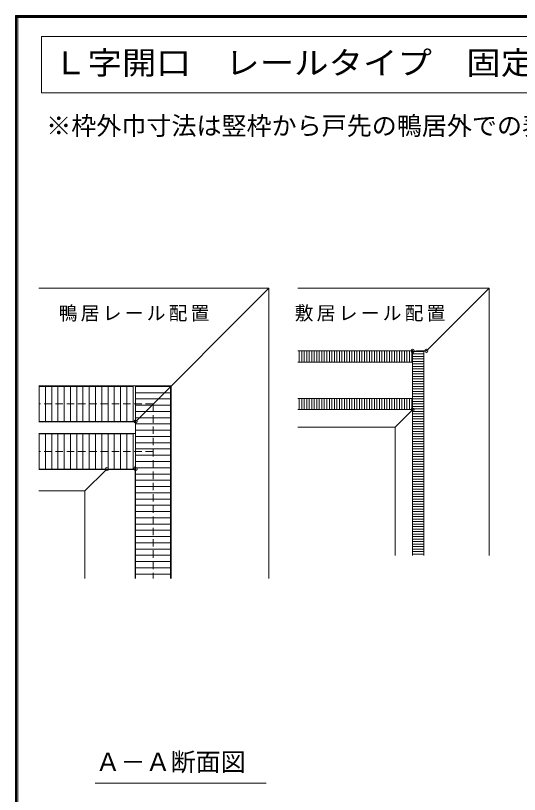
# Model space of a CAD drawing. Units: millimetres, scale not verified. Extents: x -957 to 993, y -705 to 708.
# Drawn here: x -957 to -555, y 85 to 708 of the extents above; entities that cross this region are included whole.
import ezdxf
from ezdxf.enums import TextEntityAlignment as Align

# ---------------------------------------------------------------- set-up
doc = ezdxf.new("R2010")
doc.units = ezdxf.units.MM
doc.header["$LTSCALE"] = 5
doc.header["$PDMODE"] = 32
doc.header["$PDSIZE"] = 2.5
doc.linetypes.add('DASHED1', pattern=[1.8, 1.2, -0.6])
for name, color, linetype, lineweight in [('0-A_文字', 7, 'Continuous', 9), ('0-B_寸法', 7, 'Continuous', 9), ('F-1_枠', 6, 'Continuous', 9)]:
    doc.layers.add(name, color=color, linetype=linetype, lineweight=lineweight)
doc.styles.add('ＭＳ ゴシック', font='')
doc.styles.get('ＭＳ ゴシック').set_extended_font_data('MS Gothic')

msp = doc.modelspace()

# ---------------------------------------------------------------- linework, layer by layer
at = {"layer": '0-B_寸法'}
for p, q in [((-936.448, 690.897), (-936.448, 645.897)), ((-936.448, 645.897), (0.354, 645.897)), ((-754.898, 489.617), (-938.726, 489.617)), ((-754.898, 489.617), (-860.519, 383.995)), ((-754.898, 489.617), (-754.898, 257.59)), ((-579.172, 489.617), (-731.864, 489.617)), ((-628.293, 440.495), (-579.172, 489.617)), ((-579.172, 489.617), (-579.172, 276.09)), ((-640.672, 439.617), (-731.864, 439.617)), ((-730.672, 430.617), (-730.672, 439.617)), ((-728.672, 430.617), (-728.672, 439.617)), ((-726.672, 430.617), (-726.672, 439.617)), ((-724.672, 430.617), (-724.672, 439.617)), ((-722.672, 430.617), (-722.672, 439.617)), ((-720.672, 430.617), (-720.672, 439.617)), ((-718.672, 430.617), (-718.672, 439.617)), ((-716.672, 430.617), (-716.672, 439.617)), ((-714.672, 430.617), (-714.672, 439.617)), ((-712.672, 430.617), (-712.672, 439.617)), ((-710.672, 430.617), (-710.672, 439.617)), ((-708.672, 430.617), (-708.672, 439.617)), ((-706.672, 430.617), (-706.672, 439.617)), ((-704.672, 430.617), (-704.672, 439.617)), ((-702.672, 430.617), (-702.672, 439.617)), ((-700.672, 430.617), (-700.672, 439.617)), ((-698.672, 430.617), (-698.672, 439.617)), ((-696.672, 430.617), (-696.672, 439.617)), ((-694.672, 430.617), (-694.672, 439.617)), ((-692.672, 430.617), (-692.672, 439.617)), ((-690.672, 430.617), (-690.672, 439.617)), ((-688.672, 430.617), (-688.672, 439.617)), ((-686.672, 430.617), (-686.672, 439.617)), ((-684.672, 430.617), (-684.672, 439.617)), ((-682.672, 430.617), (-682.672, 439.617)), ((-680.672, 430.617), (-680.672, 439.617)), ((-678.672, 430.617), (-678.672, 439.617)), ((-676.672, 430.617), (-676.672, 439.617)), ((-674.672, 430.617), (-674.672, 439.617)), ((-672.672, 430.617), (-672.672, 439.617)), ((-670.672, 430.617), (-670.672, 439.617)), ((-668.672, 430.617), (-668.672, 439.617)), ((-666.672, 430.617), (-666.672, 439.617)), ((-664.672, 430.617), (-664.672, 439.617)), ((-662.672, 430.617), (-662.672, 439.617)), ((-660.672, 430.617), (-660.672, 439.617)), ((-658.672, 430.617), (-658.672, 439.617)), ((-656.672, 430.617), (-656.672, 439.617)), ((-654.672, 430.617), (-654.672, 439.617)), ((-652.672, 430.617), (-652.672, 439.617)), ((-650.672, 430.617), (-650.672, 439.617)), ((-648.672, 430.617), (-648.672, 439.617)), ((-646.672, 430.617), (-646.672, 439.617)), ((-644.672, 430.617), (-644.672, 439.617)), ((-642.672, 430.617), (-642.672, 439.617)), ((-640.672, 430.617), (-640.672, 439.617)), ((-631.172, 439.117), (-640.172, 439.117)), ((-640.172, 439.117), (-640.172, 276.09)), ((-631.172, 437.117), (-640.172, 437.117)), ((-637.172, 439.617), (-630.414, 439.617)), ((-631.172, 439.117), (-631.172, 276.09)), ((-640.672, 430.617), (-731.864, 430.617)), ((-631.172, 435.117), (-640.172, 435.117)), ((-631.172, 433.117), (-640.172, 433.117)), ((-631.172, 431.117), (-640.172, 431.117)), ((-631.172, 429.117), (-640.172, 429.117)), ((-631.172, 427.117), (-640.172, 427.117)), ((-631.172, 425.117), (-640.172, 425.117)), ((-631.172, 423.117), (-640.172, 423.117)), ((-631.172, 421.117), (-640.172, 421.117)), ((-631.172, 419.117), (-640.172, 419.117)), ((-832.998, 411.517), (-938.726, 411.517)), ((-938.398, 383.117), (-938.398, 411.117)), ((-933.398, 383.117), (-933.398, 411.117)), ((-928.398, 383.117), (-928.398, 411.117)), ((-923.398, 383.117), (-923.398, 411.117)), ((-918.398, 383.117), (-918.398, 411.117)), ((-913.398, 383.117), (-913.398, 411.117)), ((-908.398, 383.117), (-908.398, 411.117)), ((-903.398, 383.117), (-903.398, 411.117)), ((-898.398, 383.117), (-898.398, 411.117)), ((-893.398, 383.117), (-893.398, 411.117)), ((-888.398, 383.117), (-888.398, 411.117)), ((-883.398, 383.117), (-883.398, 411.117)), ((-878.398, 383.117), (-878.398, 411.117)), ((-873.398, 383.117), (-873.398, 411.117)), ((-868.398, 383.117), (-868.398, 411.117)), ((-861.398, 411.117), (-861.398, 257.59)), ((-833.398, 411.117), (-861.398, 411.117)), ((-833.398, 411.117), (-833.398, 257.59)), ((-832.998, 411.517), (-832.998, 257.59)), ((-631.172, 417.117), (-640.172, 417.117)), ((-631.172, 415.117), (-640.172, 415.117)), ((-631.172, 413.117), (-640.172, 413.117)), ((-631.172, 411.117), (-640.172, 411.117)), ((-833.398, 406.117), (-861.398, 406.117)), ((-631.172, 409.117), (-640.172, 409.117)), ((-631.172, 407.117), (-640.172, 407.117)), ((-631.172, 405.117), (-640.172, 405.117)), ((-833.398, 401.117), (-861.398, 401.117)), ((-640.672, 401.617), (-731.864, 401.617)), ((-730.672, 401.617), (-730.672, 392.617)), ((-728.672, 401.617), (-728.672, 392.617)), ((-726.672, 401.617), (-726.672, 392.617)), ((-724.672, 401.617), (-724.672, 392.617)), ((-722.672, 401.617), (-722.672, 392.617)), ((-720.672, 401.617), (-720.672, 392.617)), ((-718.672, 401.617), (-718.672, 392.617)), ((-716.672, 401.617), (-716.672, 392.617)), ((-714.672, 401.617), (-714.672, 392.617)), ((-712.672, 401.617), (-712.672, 392.617)), ((-710.672, 401.617), (-710.672, 392.617)), ((-708.672, 401.617), (-708.672, 392.617)), ((-706.672, 401.617), (-706.672, 392.617)), ((-704.672, 401.617), (-704.672, 392.617)), ((-702.672, 401.617), (-702.672, 392.617)), ((-700.672, 401.617), (-700.672, 392.617)), ((-698.672, 401.617), (-698.672, 392.617)), ((-696.672, 401.617), (-696.672, 392.617)), ((-694.672, 401.617), (-694.672, 392.617)), ((-692.672, 401.617), (-692.672, 392.617)), ((-690.672, 401.617), (-690.672, 392.617)), ((-688.672, 401.617), (-688.672, 392.617)), ((-686.672, 401.617), (-686.672, 392.617)), ((-684.672, 401.617), (-684.672, 392.617)), ((-682.672, 401.617), (-682.672, 392.617)), ((-680.672, 401.617), (-680.672, 392.617)), ((-678.672, 401.617), (-678.672, 392.617)), ((-676.672, 401.617), (-676.672, 392.617)), ((-674.672, 401.617), (-674.672, 392.617)), ((-672.672, 401.617), (-672.672, 392.617)), ((-670.672, 401.617), (-670.672, 392.617)), ((-668.672, 401.617), (-668.672, 392.617)), ((-666.672, 401.617), (-666.672, 392.617)), ((-664.672, 401.617), (-664.672, 392.617)), ((-662.672, 401.617), (-662.672, 392.617)), ((-660.672, 401.617), (-660.672, 392.617)), ((-658.672, 401.617), (-658.672, 392.617)), ((-656.672, 401.617), (-656.672, 392.617)), ((-654.672, 401.617), (-654.672, 392.617)), ((-652.672, 401.617), (-652.672, 392.617)), ((-650.672, 401.617), (-650.672, 392.617)), ((-648.672, 401.617), (-648.672, 392.617)), ((-646.672, 401.617), (-646.672, 392.617)), ((-644.672, 401.617), (-644.672, 392.617)), ((-642.672, 401.617), (-642.672, 392.617)), ((-640.672, 401.617), (-640.672, 392.617)), ((-631.172, 403.117), (-640.172, 403.117)), ((-631.172, 401.117), (-640.172, 401.117)), ((-631.172, 399.117), (-640.172, 399.117)), ((-833.398, 396.117), (-861.398, 396.117)), ((-640.672, 392.617), (-731.864, 392.617)), ((-631.172, 397.117), (-640.172, 397.117)), ((-631.172, 395.117), (-640.172, 395.117)), ((-631.172, 393.117), (-640.172, 393.117)), ((-833.398, 391.117), (-861.398, 391.117)), ((-833.398, 386.117), (-861.398, 386.117)), ((-641.051, 391.738), (-654.172, 378.617)), ((-631.172, 391.117), (-640.172, 391.117)), ((-631.172, 389.117), (-640.172, 389.117)), ((-631.172, 387.117), (-640.172, 387.117)), ((-863.398, 383.117), (-938.726, 383.117)), ((-861.398, 382.717), (-938.726, 382.717)), ((-861.398, 345.117), (-861.398, 383.117)), ((-861.398, 348.117), (-861.398, 381.874)), ((-833.398, 381.117), (-861.398, 381.117)), ((-631.172, 385.117), (-640.172, 385.117)), ((-631.172, 383.117), (-640.172, 383.117)), ((-631.172, 381.117), (-640.172, 381.117)), ((-833.398, 376.117), (-861.398, 376.117)), ((-654.172, 378.617), (-731.864, 378.617)), ((-654.172, 378.617), (-654.172, 276.09)), ((-631.172, 379.117), (-640.172, 379.117)), ((-631.172, 377.117), (-640.172, 377.117)), ((-631.172, 375.117), (-640.172, 375.117)), ((-861.398, 373.517), (-938.726, 373.517)), ((-863.398, 373.117), (-938.726, 373.117)), ((-938.398, 345.117), (-938.398, 373.117)), ((-933.398, 345.117), (-933.398, 373.117)), ((-928.398, 345.117), (-928.398, 373.117)), ((-923.398, 345.117), (-923.398, 373.117)), ((-918.398, 345.117), (-918.398, 373.117)), ((-913.398, 345.117), (-913.398, 373.117)), ((-908.398, 345.117), (-908.398, 373.117)), ((-903.398, 345.117), (-903.398, 373.117)), ((-898.398, 345.117), (-898.398, 373.117)), ((-893.398, 345.117), (-893.398, 373.117)), ((-888.398, 345.117), (-888.398, 373.117)), ((-883.398, 345.117), (-883.398, 373.117)), ((-878.398, 345.117), (-878.398, 373.117)), ((-873.398, 345.117), (-873.398, 373.117)), ((-868.398, 345.117), (-868.398, 373.117)), ((-863.398, 345.117), (-863.398, 373.117)), ((-833.398, 371.117), (-861.398, 371.117)), ((-631.172, 373.117), (-640.172, 373.117)), ((-631.172, 371.117), (-640.172, 371.117)), ((-631.172, 369.117), (-640.172, 369.117)), ((-833.398, 366.117), (-861.398, 366.117)), ((-631.172, 367.117), (-640.172, 367.117)), ((-631.172, 365.117), (-640.172, 365.117)), ((-631.172, 363.117), (-640.172, 363.117)), ((-833.398, 361.117), (-861.398, 361.117)), ((-833.398, 356.117), (-861.398, 356.117)), ((-631.172, 361.117), (-640.172, 361.117)), ((-631.172, 359.117), (-640.172, 359.117)), ((-631.172, 357.117), (-640.172, 357.117)), ((-631.172, 355.117), (-640.172, 355.117)), ((-833.398, 351.117), (-861.398, 351.117)), ((-631.172, 353.117), (-640.172, 353.117)), ((-631.172, 351.117), (-640.172, 351.117)), ((-631.172, 349.117), (-640.172, 349.117)), ((-863.398, 345.117), (-938.726, 345.117)), ((-861.798, 344.717), (-938.726, 344.717)), ((-885.277, 344.238), (-901.898, 327.617)), ((-883.156, 345.117), (-864.398, 345.117)), ((-861.798, 344.717), (-861.798, 257.59)), ((-833.398, 346.117), (-861.398, 346.117)), ((-631.172, 347.117), (-640.172, 347.117)), ((-631.172, 345.117), (-640.172, 345.117)), ((-631.172, 343.117), (-640.172, 343.117)), ((-833.398, 341.117), (-861.398, 341.117)), ((-631.172, 341.117), (-640.172, 341.117)), ((-631.172, 339.117), (-640.172, 339.117)), ((-631.172, 337.117), (-640.172, 337.117)), ((-833.398, 336.117), (-861.398, 336.117)), ((-833.398, 331.117), (-861.398, 331.117)), ((-631.172, 335.117), (-640.172, 335.117)), ((-631.172, 333.117), (-640.172, 333.117)), ((-631.172, 331.117), (-640.172, 331.117)), ((-901.898, 327.617), (-938.726, 327.617)), ((-901.898, 327.617), (-901.898, 257.59)), ((-833.398, 326.117), (-861.398, 326.117)), ((-631.172, 329.117), (-640.172, 329.117)), ((-631.172, 327.117), (-640.172, 327.117)), ((-631.172, 325.117), (-640.172, 325.117)), ((-833.398, 321.117), (-861.398, 321.117)), ((-631.172, 323.117), (-640.172, 323.117)), ((-631.172, 321.117), (-640.172, 321.117)), ((-631.172, 319.117), (-640.172, 319.117)), ((-833.398, 316.117), (-861.398, 316.117)), ((-631.172, 317.117), (-640.172, 317.117)), ((-631.172, 315.117), (-640.172, 315.117)), ((-631.172, 313.117), (-640.172, 313.117)), ((-833.398, 311.117), (-861.398, 311.117)), ((-833.398, 306.117), (-861.398, 306.117)), ((-631.172, 311.117), (-640.172, 311.117)), ((-631.172, 309.117), (-640.172, 309.117)), ((-631.172, 307.117), (-640.172, 307.117)), ((-631.172, 305.117), (-640.172, 305.117)), ((-833.398, 301.117), (-861.398, 301.117)), ((-631.172, 303.117), (-640.172, 303.117)), ((-631.172, 301.117), (-640.172, 301.117)), ((-631.172, 299.117), (-640.172, 299.117)), ((-833.398, 296.117), (-861.398, 296.117)), ((-631.172, 297.117), (-640.172, 297.117)), ((-631.172, 295.117), (-640.172, 295.117)), ((-631.172, 293.117), (-640.172, 293.117)), ((-833.398, 291.117), (-861.398, 291.117)), ((-631.172, 291.117), (-640.172, 291.117)), ((-631.172, 289.117), (-640.172, 289.117)), ((-631.172, 287.117), (-640.172, 287.117)), ((-833.398, 286.117), (-861.398, 286.117)), ((-833.398, 281.117), (-861.398, 281.117)), ((-631.172, 285.117), (-640.172, 285.117)), ((-631.172, 283.117), (-640.172, 283.117)), ((-631.172, 281.117), (-640.172, 281.117)), ((-833.398, 276.117), (-861.398, 276.117)), ((-631.172, 279.117), (-640.172, 279.117)), ((-631.172, 277.117), (-640.172, 277.117)), ((-833.398, 271.117), (-861.398, 271.117)), ((-833.398, 266.117), (-861.398, 266.117)), ((-833.398, 261.117), (-861.398, 261.117)), ((-757.214, 93.893), (-893.641, 93.893))]:
    msp.add_line(p, q, dxfattribs=at)
at = {"layer": '0-B_寸法', "linetype": 'DASHED1'}
for p, q in [((-847.398, 397.117), (-938.726, 397.117)), ((-847.398, 397.117), (-847.398, 257.59)), ((-847.398, 359.117), (-938.726, 359.117))]:
    msp.add_line(p, q, dxfattribs=at)
at = {"layer": '0-B_寸法'}
for points in [[(-936.448, 690.897), (0.354, 690.897), (0.354, 645.897)], [(-863.398, 383.117), (-863.398, 411.117), (-938.726, 411.117)]]:
    msp.add_lwpolyline(points, dxfattribs=at)
for centre, start, end in [((-637.172, 436.617), 90, 180), ((-630.414, 442.617), 270, 315), ((-643.172, 393.859), 315, 360), ((-858.398, 381.874), 135, 180), ((-883.156, 342.117), 90, 135), ((-864.398, 348.117), 270, 0)]:
    msp.add_arc(centre, 3, start, end, dxfattribs=at)
for p in [(-640.172, 439.617), (-629.172, 439.617), (-640.172, 392.617), (-861.398, 383.117), (-884.398, 345.117), (-861.398, 345.117), (-861.398, 345.117)]:
    msp.add_point(p, dxfattribs=at)
at = {"layer": 'F-1_枠'}
for p, q in [((-957.218, 707.602), (-957.218, -689.065)), ((-957.218, 707.602), (992.782, 707.602)), ((-957.218, 706.769), (992.782, 706.769)), ((-957.218, 705.935), (992.782, 705.935)), ((-956.385, 707.602), (-956.385, -689.065)), ((-955.551, 707.602), (-955.551, -689.065))]:
    msp.add_line(p, q, dxfattribs=at)

# ---------------------------------------------------------------- texts
at = {"layer": '0-A_文字', "style": 'ＭＳ ゴシック'}
msp.add_text('※枠外巾寸法は竪枠から戸先の鴨居外での表示となっています。', height=14.66, dxfattribs=at).set_placement((-932.755, 607.806), align=Align.BOTTOM_LEFT)
at = {"layer": '0-B_寸法', "style": 'ＭＳ ゴシック', "width": 1.1}
msp.add_text('Ｌ字開口\u3000レールタイプ\u3000固定枠【L】２枚引込戸＋【R】片引戸（155巾）', height=18.33, dxfattribs=at).set_placement((-927.321, 655.158), align=Align.BOTTOM_LEFT)
at = {"layer": '0-B_寸法', "style": 'ＭＳ ゴシック'}
msp.add_text('Ａ－Ａ断面図', height=14.66, dxfattribs=at).set_placement((-893.448, 99.216), align=Align.BOTTOM_LEFT)
at = {"layer": '0-B_寸法', "char_height": 11, "attachment_point": 7, "style": 'ＭＳ ゴシック'}
for s, insert in [('\\T1.17;鴨居レール配置', (-922.769, 463.007)), ('\\T1.17;敷居レール配置', (-734.304, 463.007))]:
    msp.add_mtext(s, dxfattribs=dict(at, insert=insert))

doc.saveas('drawing.dxf')
